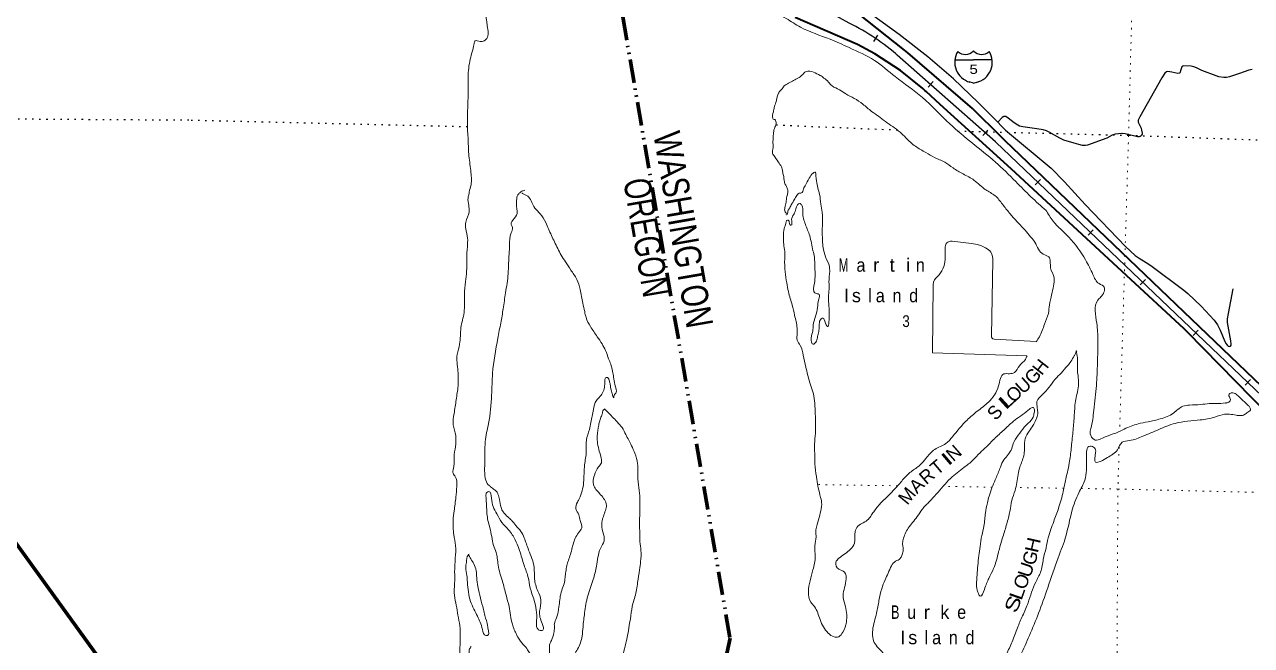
# Model space of a CAD drawing. Header units: feet. Extents: x -481249 to -254670, y -730376 to -544252.
# Drawn here: x -470630 to -452376, y -569404 to -560171 of the extents above; entities that cross this region are included whole.
import ezdxf
from ezdxf.enums import TextEntityAlignment as Align

# ---------------------------------------------------------------- set-up
doc = ezdxf.new("R2010")
doc.units = ezdxf.units.FT
doc.header["$LTSCALE"] = 70
doc.linetypes.add('DASH_DOUBLE_DOT', pattern=[9.2, 5, -1.2, 0.3, -1.2, 0.3, -1.2])
doc.linetypes.add('DOTTED', pattern=[1.5, 0.3, -1.2])
for name, color, linetype, lineweight in [('10', 7, 'DASH_DOUBLE_DOT', 70), ('15', 7, 'Continuous', 25), ('18', 7, 'Continuous', 35), ('20', 7, 'Continuous', 70), ('29', 7, 'Continuous', 25), ('34', 7, 'Continuous', 25), ('39', 7, 'Continuous', 13), ('41', 7, 'Continuous', 13), ('42', 7, 'Continuous', 13), ('6', 7, 'DOTTED', 25), ('7', 7, 'DOTTED', 13)]:
    doc.layers.add(name, color=color, linetype=linetype, lineweight=lineweight)

msp = doc.modelspace()

# ---------------------------------------------------------------- linework, layer by layer
at = {"layer": '10'}
msp.add_lwpolyline([(-470341.54, -544406.46), (-467799.69, -551364.01), (-461950.68, -558788.59), (-460132.63, -569296.21), (-461608.06, -576413.53), (-458381.12, -586771.64), (-456539.12, -590330.45)], dxfattribs=at)
at = {"layer": '15'}
for p, q in [((-456513.99, -560565.9), (-456511.09, -560562.99)), ((-456507.92, -560565.37), (-456511.35, -560562.99)), ((-456786.7, -560697.37), (-456510.29, -560697.37)), ((-456510.29, -561042.95), (-456574.18, -561024.99)), ((-456510.82, -561043.21), (-456447.19, -561024.47))]:
    msp.add_line(p, q, dxfattribs=at)
msp.add_lwpolyline([(-456234.93, -560697.37), (-456510.82, -560697.37), (-456510.29, -560697.37)], dxfattribs=at)
for centre, radius, start, end in [((-456484.07, -560732.47), 306.13, 148.44447, 254.43374), ((-456632.67, -560449.87), 165.66, 227.34247, 315.81189), ((-456388.98, -560449.87), 165.66, 224.18824, 312.69464), ((-456537.58, -560732.47), 306.13, 283.08089, 31.62485)]:
    msp.add_arc(centre, radius, start, end, dxfattribs=at)
at = {"layer": '18'}
for points in [[(-448978.33, -568656.92), (-456046, -561897.04), (-456067.36, -561876.61), (-456095.75, -561848.13), (-456525.51, -561417.05), (-457487.03, -560593.25), (-457512.03, -560573.49), (-457537.03, -560553.64), (-458759.72, -559582.84), (-458908.35, -559484.57), (-459269.87, -559205.76), (-459600.26, -558890.68), (-459895.91, -558542.79), (-460763.58, -557362.21), (-460781.95, -557337.21), (-460799.14, -557312.21), (-461031.76, -556993.61), (-461049.33, -556969.55), (-461065.93, -556943.61), (-463714.08, -552807.67)], [(-449969.65, -568170.8), (-453325.91, -564745.03), (-453361.78, -564708.41), (-453375.4, -564695.82), (-455950.65, -562314.68), (-457008.85, -561360.88), (-457215.99, -561165.95), (-457233.19, -561149.76), (-457265.99, -561123.18), (-457595.43, -560856.19), (-457979.14, -560606.8), (-458237, -560469.08), (-459165.65, -560063.91)]]:
    msp.add_lwpolyline(points, dxfattribs=at)
at = {"layer": '20'}
msp.add_lwpolyline([(-472327.76, -565715.45), (-468094.18, -571566.23)], dxfattribs=at)
at = {"layer": '29'}
for p, q in [((-456036.36, -561742.45), (-455357.1, -562305.4)), ((-454287.04, -561795.05), (-454299.76, -561791.82)), ((-452789.54, -564838.51), (-452768.73, -564887.2))]:
    msp.add_line(p, q, dxfattribs=at)
for points in [[(-456150.61, -561623.42), (-456440.37, -561329.39), (-456810.08, -560980.75), (-457192.53, -560649.12), (-457617.48, -560317.5), (-458424.88, -559730.77), (-458743.59, -559488.42), (-458773.34, -559448.03), (-458794.59, -559397.01), (-458800.96, -559326.85), (-458794.58, -559258.83), (-458771.22, -559214.18), (-458735.09, -559156.79), (-458709.6, -559105.77), (-458705.35, -559054.75), (-458718.21, -558906.33)], [(-452366.22, -560838.32), (-452415.09, -560851.08), (-452555.32, -560897.85), (-452704.05, -560948.87), (-452746.55, -560957.37), (-452789.04, -560957.38), (-452859.16, -560946.74), (-452899.53, -560936.12), (-453112, -560855.34), (-453192.74, -560812.82), (-453230.99, -560797.93), (-453273.48, -560791.56), (-453379.72, -560783.06), (-453396.72, -560789.43), (-453409.47, -560800.06), (-453426.47, -560846.83), (-453443.46, -560893.6), (-453468.96, -560897.85), (-453558.2, -560880.85), (-453621.94, -560868.09), (-453641.06, -560872.33), (-453664.44, -560893.6), (-453711.18, -560965.88), (-454038.39, -561544.11), (-454060.68, -561590.86), (-454062.81, -561602.56), (-454062.81, -561611.06), (-454059.64, -561620.64), (-454017.14, -561709.92), (-454009.69, -561743.92), (-454003.31, -561784.31), (-454004.39, -561803.46), (-454009.69, -561815.14), (-454016.06, -561824.7), (-454034.14, -561837.47), (-454046.87, -561841.71), (-454058.56, -561842.77), (-454072.39, -561841.72), (-454255.11, -561794.95)], [(-454255.11, -561794.95), (-454307.14, -561792.83), (-454351.76, -561794.96), (-454404.88, -561803.46), (-454447.37, -561818.34), (-454528.11, -561858.73), (-454817.08, -561967.15), (-454846.83, -561971.4), (-454889.32, -561969.27), (-454944.56, -561956.52), (-455014.68, -561937.39), (-455165.54, -561890.62), (-455227.15, -561860.86), (-455386.51, -561769.45), (-455424.75, -561752.44), (-455473.62, -561737.56), (-455569.24, -561720.55), (-455779.59, -561692.92), (-455826.33, -561682.29), (-455853.95, -561669.53), (-455907.07, -561631.27), (-455996.31, -561563.24), (-456032.43, -561537.73), (-456062.18, -561539.86), (-456085.55, -561552.61), (-456150.61, -561623.42)], [(-456036.36, -561742.45), (-456100.42, -561678.03), (-456150.61, -561623.42)], [(-455357.1, -562305.4), (-455158.14, -562511.4), (-454852.18, -562847.28), (-454248.76, -563472.27), (-454104.28, -563604.07), (-454046.91, -563646.57), (-453942.8, -563710.36), (-453870.56, -563754.99), (-453384, -564118.5), (-453322.38, -564169.53), (-453122.65, -564356.61), (-452931.43, -564564.94), (-452880.43, -564635.08), (-452842.19, -564713.74), (-452769.95, -564883.81), (-452754.01, -564918.87), (-452731.7, -564943.33), (-452720.01, -564951.82), (-452701.95, -564956.08), (-452687.08, -564951.82), (-452676.46, -564939.08), (-452675.39, -564925.24), (-452680.71, -564875.31), (-452731.7, -564603.2), (-452731.7, -564547.92), (-452718.96, -564467.15), (-452646.72, -564101.51)]]:
    msp.add_lwpolyline(points, dxfattribs=at)
at = {"layer": '34'}
for p, q in [((-457938.21, -560331.08), (-458000.7, -560422.34)), ((-457112.4, -561019.61), (-457185.58, -561102.56)), ((-456299.87, -561739.85), (-456373.04, -561822.8)), ((-455515.26, -562473.5), (-455591.59, -562553.55)), ((-454731.18, -563224.6), (-454807.5, -563304.65)), ((-453953.31, -563962.55), (-454029.64, -564042.61)), ((-453169.23, -564713.65), (-453245.55, -564793.71)), ((-452391.36, -565451.6), (-452467.69, -565531.66))]:
    msp.add_line(p, q, dxfattribs=at)
msp.add_lwpolyline([(-449324.14, -568454.71), (-456176.79, -561921.88), (-456182.36, -561916.32), (-457646.01, -560625.19), (-457665.62, -560608.03), (-457707.94, -560572.01), (-457750.67, -560536.86), (-457794.38, -560502.29), (-457838.65, -560468.87), (-457883.2, -560436.02), (-457928.73, -560403.74), (-457974.41, -560372.47), (-458020.77, -560341.92), (-458067.97, -560312.38), (-458115.18, -560283.54), (-458163.07, -560255.43), (-458211.81, -560228.33), (-458260.55, -560201.94), (-458309.7, -560176.4), (-458359.71, -560151.86), (-460000.17, -559242.96)], dxfattribs=at)
at = {"layer": '39'}
for p, q in [((-456913.24, -561577.44), (-456912.19, -561580.08)), ((-456931.68, -563663.45), (-456932.68, -563498.83)), ((-456830.52, -563389.9), (-456542.35, -563426.27)), ((-456225.74, -563672.65), (-456244.07, -564802.17)), ((-456205.5, -564849.5), (-455578.31, -564882.42)), ((-452755.76, -565808.42), (-452753.36, -565807.22)), ((-452706.03, -565786.65), (-452705.32, -565786.53))]:
    msp.add_line(p, q, dxfattribs=at)
msp.add_lwpolyline([(-455717.98, -565098.99), (-457119.02, -565054.65), (-457111.04, -564035.42)], dxfattribs=at)
for centre, radius, start, end in [((-456841.2, -563482.25), 92.97, 83.40236, 190.27164), ((-456601.91, -563992.76), 569.61, 58.78335, 83.99846), ((-456402.92, -563655.39), 178.02, 354.43583, 57.27782), ((-457330.78, -563636.5), 400, 315.09123, 356.13744), ((-456967.44, -564038.16), 143.63, 123.86704, 178.90516), ((-456203.21, -564808.24), 41.3, 171.54121, 266.81932)]:
    msp.add_arc(centre, radius, start, end, dxfattribs=at)
for points in [[(-465138.89, -556779.97), (-465032.84, -556945.21), (-464957.92, -557073.55), (-464867.08, -557206.29), (-464772.06, -557411.4), (-464715.78, -557563.36), (-464631.56, -557720.02), (-464588.54, -557841.54), (-464544.37, -558075.49), (-464505.74, -558291.24), (-464458.75, -558493.15), (-464406.38, -558640.99), (-464280.02, -558874.99), (-464200.74, -558989.38), (-464126.43, -559141.78), (-464067.59, -559271.72), (-464007.79, -559363.54), (-463921.66, -559524.27), (-463899.49, -559677.38), (-463881.75, -559768.16), (-463784.68, -559971.31), (-463755.98, -560104.51), (-463746.15, -560191.07), (-463730.77, -560295.84), (-463752.89, -560377.59), (-463850.31, -560425.34), (-463926.18, -560413.41), (-463941.27, -560455.19), (-464006.08, -560718.54), (-464025.52, -560852.54), (-464029.72, -561097.33), (-464033.57, -561328.08), (-464039.75, -561492.53), (-464026.38, -561992.69), (-464020.91, -562093.19), (-463991.16, -562342.85), (-463981.84, -562449.47), (-463986.54, -562555.74), (-464013.33, -562663.47), (-464018.25, -562699.48), (-464022.77, -562719.44)], [(-460055.89, -559453.35), (-459922.45, -559620.06), (-459785.07, -559764.3), (-459579.01, -559915.42), (-459297.38, -560080.27), (-459084.44, -560210.78), (-458644.83, -560389.37), (-458363.21, -560513.01), (-457985.42, -560705.34), (-457676.32, -560945.75), (-457271.05, -561254.86), (-456865.79, -561646.38), (-456185.77, -562216.5), (-455883.53, -562505), (-455656.86, -562731.67), (-455430.19, -562937.74)], [(-459290.89, -562980.05), (-459314.37, -562957.38), (-459316.8, -562895.1), (-459300.69, -562813.2), (-459288.48, -562727.19), (-459275.09, -562673.32), (-459275.97, -562629.14), (-459292.78, -562580.54), (-459317.75, -562537.77), (-459335.14, -562432.95), (-459349.54, -562368.36), (-459361.93, -562303.81), (-459402.27, -562234.56), (-459467.98, -562138.57), (-459502.72, -562085.51), (-459490.56, -562001.51), (-459494.89, -561935.16), (-459493.36, -561874.98), (-459489.48, -561800.8), (-459473.32, -561716.9), (-459447.4, -561643.27), (-459450.59, -561611.08), (-459467.96, -561584.55), (-459477.97, -561584.3), (-459497.55, -561565.74), (-459489.09, -561469.6), (-459475.4, -561403.7), (-459453.53, -561331.98), (-459416.12, -561200.43), (-459409.75, -561186.54), (-459370.47, -561139.34), (-459326.93, -561082.22), (-459261.81, -561043.7), (-459188.63, -561003.37), (-459117.5, -560965), (-459068.46, -560928.08), (-459000.82, -560869.55), (-458890.85, -560880.32), (-458793.82, -560926.91), (-458736.69, -560966.47), (-458670.06, -561026.35), (-458613.39, -561083.97), (-458504.59, -561140.88), (-458411.92, -561201.41), (-458287.35, -561268.75), (-458157.23, -561354.3), (-458027.66, -561461.91), (-457925.28, -561534.73), (-457823, -561611.55), (-457604.57, -561771.57), (-457518.46, -561854.01), (-457375.39, -561982.03), (-457219.38, -562074.25), (-457092.95, -562147.66), (-456940.34, -562215.71), (-456816.28, -562303.11), (-456664.22, -562393.22), (-456504.2, -562485.54), (-456329.43, -562628.4), (-456191.35, -562716.16), (-456080.32, -562843.38), (-455975.41, -562974.47), (-455870.24, -563095.53), (-455764.82, -563206.56), (-455685.08, -563302.89), (-455599.49, -563405.4), (-455544.09, -563513.17), (-455473.76, -563585.18), (-455392.59, -563625.34), (-455364.62, -563786.63), (-455312.34, -563938.48), (-455321.46, -564060.7), (-455348.75, -564188.49), (-455380.67, -564340.25), (-455397.89, -564466.29), (-455454.05, -564625.47), (-455531, -564814.25), (-455578.46, -564888.25)], [(-458802.36, -564582.05), (-458751.11, -564537.16), (-458727.84, -564567.86), (-458709.23, -564624.53), (-458680.15, -564663.39), (-458662.39, -564595.58), (-458659.14, -564467.2), (-458662.4, -564358.72), (-458669, -564224.06), (-458659.99, -564105.85), (-458661.3, -563999.43), (-458651.22, -563839.1), (-458655.5, -563770.74), (-458711.98, -563626.81), (-458748.53, -563487.39), (-458756.72, -563414.92), (-458760.86, -563262.26), (-458759.66, -563135.83), (-458763.29, -562963.11), (-458784.23, -562840.14), (-458800.7, -562699.21), (-458828.2, -562598.16), (-458847.69, -562497.31), (-458854.43, -562446.96), (-458857.06, -562392.69), (-458862.51, -562370.47), (-458872.48, -562368.22), (-458898.87, -562381.61), (-458954.84, -562454.49), (-459017.89, -562569.34), (-459045.56, -562632.88), (-459058.44, -562666.69), (-459082.74, -562676.12), (-459104.87, -562679.58), (-459148.16, -562726.67), (-459187.95, -562793.93), (-459215.11, -562837.41), (-459244.68, -562896.9), (-459272.05, -562948.4), (-459293.4, -563000.06), (-459299.36, -562997.91)], [(-464024.72, -562717.38), (-464031.64, -562753.34), (-464022.22, -562855.95), (-464014.85, -562960.51), (-464064.69, -563107.81), (-464065.28, -563210.17), (-464038.7, -563347.34), (-464041.9, -563473.72), (-464050.64, -563660.18), (-464053.17, -563838.77), (-464069.21, -563996.95), (-464083.96, -564183.27), (-464090.83, -564454.08), (-464136.59, -564677.76), (-464156.87, -564924.16), (-464192.79, -565075.82), (-464182.97, -565320.96), (-464180.66, -565545.84), (-464207.89, -565749.91), (-464239.17, -565955.88), (-464251.41, -566122.19), (-464215.47, -566285.68), (-464219.59, -566448.17), (-464239.58, -566604.24), (-464252.38, -566792.61), (-464259.36, -566830.58), (-464226.63, -566883.59), (-464200.5, -567038.8), (-464212.58, -567199.09), (-464237.8, -567403.21), (-464253.39, -567543.33), (-464242.75, -567756.38), (-464216.83, -567919.62), (-464221.51, -568104.18), (-464230.76, -568310.7), (-464231.03, -568479.31), (-464235.66, -568661.86), (-464207.22, -568805.09), (-464182.94, -568954.24), (-464152.81, -569109.56), (-464149.78, -569306.35), (-464158.1, -569555.06), (-464206.05, -569865), (-464228.4, -570035.06), (-464273.2, -570220.63), (-464314.57, -570350.07), (-464357.99, -570481.47), (-464367.61, -570623.75), (-464351.18, -570844.97), (-464396.38, -571046.58), (-464398.07, -571271.36), (-464402.81, -571457.93), (-464392.18, -571670.97), (-464392.7, -571849.61), (-464397.43, -572036.17), (-464399.81, -572208.75), (-464408.65, -572399.22), (-464408.51, -572551.78), (-464411.24, -572738.4), (-464415.11, -572890.86), (-464413.12, -573049.49), (-464414.88, -573197.99), (-464413.09, -573364.64), (-464437.76, -573546.69), (-464379.92, -573558.17), (-464351.66, -573392.27), (-464320.46, -573268.59), (-464304.54, -573036.14), (-464334.01, -572854.74), (-464303.19, -572666.82), (-464301.83, -572534.37), (-464299, -572343.75), (-464301.26, -572116.86), (-464261.25, -571883), (-464246.73, -571626.42), (-464194.07, -571447.08), (-464188.4, -571302.69), (-464178.98, -571168.43), (-464181.38, -571025.85), (-464188.8, -570923.29), (-464179.48, -570793.05), (-464186.48, -570752.73), (-464194.71, -570682.27), (-464138.28, -570591.34), (-464082.57, -570528.49), (-463990.97, -570394.28), (-463940.2, -570289.16), (-463920.91, -570161.17), (-463908.66, -570073.15), (-463915.42, -569944.51), (-463911.63, -569874.35), (-463912.47, -569828.16), (-463933.86, -569723.25), (-463980, -569645.82), (-464006.01, -569564.87), (-464013.58, -569468.33), (-463986.27, -569418.83)], [(-463736.31, -567546.2), (-463749.84, -567447.5), (-463755.47, -567353.02), (-463757.84, -567288.73), (-463765.11, -567180.15), (-463753.82, -567130.25), (-463723.42, -567116.95), (-463683.8, -567214.29), (-463656.9, -567339.42), (-463603.51, -567447.14), (-463526.59, -567575.52), (-463429.13, -567684.34), (-463328.73, -567835.39), (-463275.85, -567963.18), (-463205.33, -568185.74), (-463173.61, -568278.87), (-463147.45, -568353.8), (-463124.16, -568462.77), (-463080.46, -568636.49), (-463046.85, -568733.69), (-463016.3, -568872.95), (-463012.41, -569035.65), (-463001.24, -569148.34), (-462971.91, -569177.17), (-462917.72, -569174.51), (-462929.35, -569079.87), (-462966.68, -568892.26), (-462946.59, -568732.17), (-462993.2, -568594.51), (-463042.71, -568412.62), (-463048.45, -568243.86), (-463130.08, -567984.88), (-463197.61, -567802.53), (-463245.35, -567709), (-463321.28, -567620.79), (-463385.45, -567542.91), (-463440.32, -567493.37), (-463508.55, -567417.39), (-463540.97, -567352.35), (-463566.02, -567233.29), (-463586.12, -567156.51), (-463607.13, -567115.84), (-463638.52, -567088.96), (-463668.01, -567066.15), (-463695.49, -567043.38), (-463730.84, -567014.39), (-463774.47, -566916.95), (-463784.62, -566764.14), (-463780.83, -566535.4), (-463776.7, -566372.91), (-463727.82, -566105.15), (-463680.97, -565680.76), (-463666.77, -565357.93), (-463587.38, -564836), (-463545.57, -564610.21), (-463508.08, -564396.36), (-463474.03, -564160.35), (-463434.75, -563876.29), (-463428.72, -563717.86), (-463413.94, -563451.25), (-463391.23, -563267.14), (-463371.17, -563187.35), (-463390.08, -563142.72), (-463343.72, -563053.54), (-463299.16, -562956.29), (-463311.35, -562883.73), (-463311.57, -562813.46), (-463305.99, -562751.38), (-463288.69, -562701.62), (-463261.89, -562672.18), (-463233.28, -562650.82), (-463184.8, -562635.97)], [(-463231.94, -562676.95), (-463220.07, -562683.26), (-463142.97, -562725.33), (-463094.52, -562790.78), (-463037.17, -562900.61), (-462959.13, -562984.85), (-462876.25, -563115.39), (-462834.57, -563210.78), (-462745.26, -563403.7), (-462645.98, -563598.89), (-462582.37, -563698.83), (-462503.29, -563821.25), (-462414.61, -563959.96), (-462364.29, -564109.76), (-462323.41, -564315.53), (-462296.46, -564438.65), (-462274.72, -564529.52), (-462211.87, -564659.56), (-462109.52, -564812.66), (-462038.1, -564920.83), (-461986.4, -565016.47), (-461939.53, -565144.1), (-461909.47, -565223.14), (-461882.01, -565326.2), (-461866.22, -565414.91), (-461846.94, -565523.79), (-461832.12, -565650.62), (-461863.49, -565702.03), (-461863.89, -565718.08), (-461899.56, -565622.84), (-461917, -565520.03), (-461927.9, -565475.6), (-461958.57, -565420.64), (-461978.55, -565418.13), (-461997.86, -565467.83), (-461999.74, -565542.06), (-462022.01, -565629.82), (-462065.86, -565698.99), (-462121.57, -565761.83), (-462165.09, -565897.24), (-462205.99, -566086.92), (-462226.76, -566194.8), (-462270.75, -566348.27), (-462273.02, -566516.83), (-462298.19, -566718.94), (-462312.87, -566981.53), (-462377.12, -567222.82), (-462404.43, -567272.32), (-462427.06, -567374.13), (-462383.12, -567459.53), (-462365.33, -567548.3), (-462340.04, -567657.33), (-462360.93, -567690.93), (-462415, -567767.87), (-462481.73, -567948.87), (-462508.36, -568050.58), (-462538.7, -568140.15), (-462560.61, -568213.88), (-462577.08, -568309.82), (-462587.18, -568391.87), (-462601.59, -568485.85), (-462638.19, -568585.31), (-462663.07, -568697.1), (-462675.89, -568807.18), (-462687.63, -568875.14), (-462714.72, -568994.9), (-462747.01, -569082.42), (-462746.38, -569136.63), (-462754.48, -569218.73), (-462789.33, -569328.26), (-462819.1, -569395.77), (-462817.44, -569488.15), (-462819.27, -569560.37), (-462816.13, -569594.57), (-462809.03, -569630.88), (-462803.68, -569657.11), (-462811.85, -569662.93), (-462844.76, -569696.23), (-462874.91, -569699.49), (-462910.46, -569678.53), (-462947.76, -569647.49), (-463018.7, -569599.55), (-463116.77, -569514.8), (-463155.26, -569451.61), (-463229.29, -569367.47), (-463308.42, -569247.06), (-463372.56, -569088.89), (-463421.98, -568824.69), (-463465.73, -568652.97), (-463520.63, -568446.86), (-463584.74, -568208.39), (-463596.17, -568105.73), (-463612.06, -568021.03), (-463653.48, -567915.61), (-463680.22, -567784.47), (-463707.01, -567655.33), (-463736.31, -567546.2)], [(-457775.67, -567173.05), (-457878.43, -567272.86), (-457985.95, -567402.66), (-458027.59, -567463.85), (-458075.29, -567526.9), (-458150.79, -567579.21), (-458232.29, -567631.37), (-458272.38, -567710.67), (-458282.72, -567881.03), (-458339.19, -567973.97), (-458425.06, -568040.08), (-458512.98, -568108.14), (-458560.63, -568169.18), (-458517.05, -568268.62), (-458431.98, -568312.9), (-458409.3, -568445.95), (-458451.51, -568687.79), (-458416.91, -568825.15), (-458402.73, -569056.35), (-458456.68, -569207.56), (-458516.5, -569274.31), (-458584.71, -569276.63), (-458673.48, -569220.21), (-458794.69, -569020.47), (-458877.95, -568825.69), (-458932.36, -568758.09), (-458942.34, -568440.68), (-458900.16, -568279.14), (-458865.02, -568079.28), (-458873.12, -567924.51), (-458853.59, -567786.49), (-458857.97, -567722.15), (-458828.06, -567570.34), (-458790.55, -567434.77), (-458769.26, -567306.84), (-458786.64, -567202.02), (-458821.14, -567060.65), (-458842.03, -566935.67), (-458867.49, -566754.37), (-458874.42, -566553.47), (-458873.64, -566364.8), (-458861.87, -566216.55), (-458865.47, -565963.53), (-458873.42, -565802.75), (-458891.89, -565661.77), (-458930.95, -565542.37), (-458949.56, -565485.7), (-459006.11, -565265.49), (-459045.75, -565089.86), (-459088.11, -564942.27), (-459134.2, -564862.83), (-459133.66, -564762.48), (-459135.73, -564686.15), (-459172.91, -564492.51), (-459209.21, -564343.06), (-459266.27, -564142.91), (-459291.06, -564013.83), (-459314.88, -563846.62), (-459320.06, -563655.8), (-459319.21, -563543.41), (-459334.54, -563436.63), (-459336.01, -563336.23), (-459335.97, -563255.94), (-459326.48, -563197.96), (-459309.24, -563150.22), (-459277.36, -563078.75), (-459261.43, -563083.16), (-459244.93, -563143.79), (-459227.21, -563156.28), (-459216.86, -563064.2), (-459180.77, -562984.81), (-459154.85, -562911.18), (-459096.67, -562830.33), (-459065.28, -562857.21), (-459051.95, -562963.93), (-459012.41, -563143.57), (-458948.53, -563311.78), (-458900.04, -563533.79), (-458878.45, -563630.68), (-458872.25, -563781.39), (-458867.7, -563918), (-458885.28, -564058.08), (-458890.76, -564116.15), (-458869.9, -564162.84), (-458808.31, -564184.45), (-458814.15, -564256.57), (-458831.32, -564380.6), (-458862.63, -564508.29), (-458896.08, -564641.94), (-458902.18, -564724.09), (-458925.01, -564833.93), (-458895.25, -564925), (-458858.43, -564895.81), (-458834.61, -564826.14), (-458816.8, -564756.33), (-458808.71, -564674.23), (-458802.36, -564582.05)], [(-455434.93, -562929.34), (-455326, -563095.38), (-455092.5, -563331.43), (-454844.43, -563672.12), (-454735.09, -563888.46), (-454642.65, -564022.24), (-454565.13, -564075.48), (-454570.2, -564149.73), (-454617.38, -564221.41), (-454662.21, -564269.03), (-454677.12, -564612.3), (-454660.61, -564863.58), (-454667.46, -565204.94), (-454682.2, -565536.16), (-454721.56, -565905.21), (-454763.54, -566175.82), (-454774.74, -566258.02), (-454717.74, -566343.12), (-454550.57, -566303.14), (-454395.19, -566244.92), (-454267.9, -566186.33), (-454062.07, -566108.69), (-453915.11, -566078.48), (-453731.83, -566034.68), (-453535.92, -565948.87), (-453398, -565848.25), (-453295.37, -565829.51), (-453130.66, -565821.62), (-453006.01, -565807.19), (-452901.63, -565806.55), (-452762.99, -565796.31), (-452732.68, -565791.17)], [(-454983.06, -565022.63), (-454972.46, -565079.1), (-454962.58, -565163.66), (-454965.84, -565292.05), (-454956.42, -565394.66), (-454947.45, -565515.32), (-454989.36, -565745.12), (-455011.24, -565975.42), (-455029.01, -566201.8), (-455055.2, -566444.04), (-455080.78, -566662.2), (-455137.68, -566929.76), (-455176.41, -567113.47), (-455244.82, -567360.67), (-455318.02, -567559.58), (-455359.08, -567676.99), (-455400.4, -567804.42), (-455432.21, -567952.17), (-455472.64, -568123.8), (-455513.53, -568313.47), (-455585.46, -568462.23), (-455647.42, -568613.24), (-455699.46, -568768.51), (-455780.52, -568961.2), (-455857.27, -569141.95), (-455936.68, -569348.73), (-456019.58, -569535.36), (-456090.52, -569724.28), (-456176.4, -569948.97), (-456252.69, -570111.67), (-456300.32, -570250.99), (-456394.79, -570419.26), (-456476.25, -570627.99), (-456541.18, -570817.07), (-456625.28, -570971.54), (-456700.5, -571092.11), (-456746.35, -571161.23), (-456857.9, -571212.64), (-456946.34, -571222.48), (-457021.68, -571268.77), (-457092.43, -571371.39), (-457151.22, -571476.31), (-457297.89, -571569), (-457405.33, -571616.5), (-457482.78, -571666.76), (-457548.45, -571727.35), (-457630.01, -571781.52), (-457721.47, -571831.43), (-457820.7, -571871.11), (-457910.51, -571935.11), (-457981.54, -571969.47), (-458032.08, -571986.27), (-458026.73, -572012.5), (-457943.21, -572038.67), (-457887.68, -572062.14), (-457900.87, -572107.98), (-457961.32, -572120.52), (-458067.54, -572119.88), (-458135.65, -572118.18), (-458227.74, -572113.87), (-458297.39, -572094.07), (-458334.64, -572061.02), (-458331.11, -572000.89), (-458281.25, -571931.88), (-458255.25, -571775.95), (-458175.38, -571551.12), (-458131.25, -571391.63), (-458087.59, -571171.91), (-458039.21, -570924.21), (-458004.07, -570724.36), (-457967.29, -570538.59), (-457950.44, -570348.31), (-457941.27, -570224.09), (-457918.56, -570039.98), (-457913.98, -569859.43), (-457893.51, -569763.59), (-457853.21, -569676.28), (-457851.5, -569529.78), (-457903.9, -569462.23), (-457975.99, -569380.14), (-458010.91, -569176.53), (-457952.36, -568923.06), (-457917.53, -568735.24), (-457877, -568559.6), (-457827.56, -568428.35), (-457780.95, -568329.15), (-457732.03, -568217.96), (-457670.2, -568151.25), (-457603.08, -568112.78), (-457577.87, -568067.24), (-457558.16, -568001.49), (-457565.58, -567898.93), (-457557.79, -567828.87), (-457483.41, -567662.11), (-457348.72, -567488.82), (-457273.81, -567380.29), (-457164.59, -567262.58)], [(-455714.85, -565097.61), (-455739.96, -565150.28), (-455826.54, -565244.47), (-455903.25, -565344.93), (-455975.88, -565363.19), (-456058.16, -565367.16), (-456138.76, -565541.8), (-456289.25, -565784.94), (-456455.07, -565921.32), (-456606.71, -566052.02), (-456823.45, -566299.54), (-456924.26, -566401.41), (-457084.8, -566487.73), (-457220.57, -566624.85), (-457305.14, -566719.1), (-457440, -566820.11), (-457565.4, -566943.44), (-457683.04, -567077.01), (-457775.67, -567173.05)], [(-457164.59, -567262.58), (-457065.69, -567156.65), (-456853.2, -566919.06), (-456654.67, -566757.41), (-456519.61, -566648.37), (-456414.6, -566538.58), (-456318.16, -566450.66), (-456217.31, -566346.78), (-456077.73, -566217.78), (-455938.16, -566088.78), (-455842.03, -566012.9), (-455733.87, -565937.31), (-455682.67, -565894.42), (-455619.86, -565867.89), (-455606.3, -565886.29), (-455607.72, -565942.46), (-455625.43, -566008.26), (-455695.83, -566096.84), (-455755.5, -566157.58), (-455844.74, -566277.8), (-455920.06, -566402.38), (-455952.55, -566497.92), (-456073.11, -566667.54), (-456122.18, -566784.75), (-456188.3, -566941.68), (-456278.65, -567184.32), (-456305.23, -567284.02), (-456333.08, -567433.88), (-456356.15, -567632.03), (-456387.71, -567769.75), (-456413.91, -567933.7), (-456431.35, -568067.75), (-456447.13, -568215.9), (-456458.6, -568352.11), (-456466.33, -568498.46), (-456447.14, -568611.35), (-456410.56, -568670.47), (-456349.92, -568571.62), (-456283.6, -568406.66), (-456211.77, -568261.92), (-456137.2, -568008.85), (-456112.88, -567919.13), (-456073.46, -567787.63), (-456016.49, -567596.34), (-455969.69, -567410.83), (-455939.43, -567244.98), (-455893.65, -567099.58), (-455866.61, -566981.83), (-455847.48, -566859.86), (-455822.75, -566754.08), (-455764.23, -566580.91), (-455753.83, -566486.82), (-455751.74, -566404.57), (-455741.9, -566332.55), (-455684.91, -566219.56), (-455624.53, -566130.73), (-455582.43, -566051.49), (-455563.13, -566001.79), (-455556.05, -565959.81), (-455558.83, -565911.57), (-455561.98, -565877.36), (-455565.01, -565839.15), (-455569.75, -565788.85), (-455567.39, -565774.85), (-455486.67, -565674.49), (-455389.73, -565566.51), (-455294.48, -565446.44), (-455203.79, -565348.34), (-455113.01, -565246.22), (-455061.25, -565181.27), (-455013.04, -565098.17), (-454992.04, -565060.55), (-454979.1, -565024.74), (-454975.25, -565030.86)], [(-452734.33, -565797.71), (-452711.97, -565786.53), (-452692.81, -565764.63), (-452695.55, -565723.58), (-452711.97, -565690.74), (-452709.24, -565668.85), (-452676.39, -565649.69), (-452632.61, -565652.43), (-452575.14, -565693.48), (-452479.35, -565781.05), (-452419.14, -565838.53), (-452394.51, -565874.1), (-452391.77, -565904.21), (-452416.4, -565926.1), (-452468.4, -565964.41)], [(-462004.38, -565883.19), (-461963.39, -565926.37), (-461885.14, -566002.59), (-461812.96, -566080.67), (-461740.93, -566164.77), (-461683.43, -566268.58), (-461597.41, -566433.32), (-461550.18, -566546.91), (-461509.93, -566698.46), (-461505.71, -566927.41), (-461484.05, -567100.58), (-461473.89, -567253.39), (-461476.67, -567442.01), (-461480.29, -567584.44), (-461476.19, -567739.11), (-461473.29, -567861.63), (-461458.57, -567992.47), (-461464.69, -568154.91), (-461479.87, -568278.99), (-461508.69, -568466.96), (-461548.19, -568680.76), (-461578.78, -568780.36), (-461609.45, -568962.26), (-461640.17, -569146.17), (-461663.77, -569286.1), (-461704.15, -569455.71), (-461733.45, -569583.45), (-461775.12, -569724.93), (-461827.24, -569803.92), (-461893.48, -569886.58), (-461959.51, -569961.21), (-462028.26, -570063.88), (-462081.87, -570122.76), (-462098.86, -570160.47), (-462108.91, -570240.52), (-462088.69, -570391.57), (-462079.12, -570488.16), (-462075.02, -570642.83), (-462079.01, -570721.02), (-462107.49, -570816.66), (-462159.51, -570891.64), (-462242.98, -570863.46), (-462322.34, -570831.37), (-462395.95, -570809.46), (-462390.26, -570743.36), (-462446.17, -570655.65), (-462511.63, -570549.63), (-462505.42, -570304.89), (-462536.64, -570113.42), (-462577.35, -569979.92), (-462611.63, -569908.8), (-462687.04, -569878.82), (-462760.64, -569856.91), (-462855.58, -569806.36), (-462893.86, -569735.15), (-462892.59, -569685), (-462858.63, -569689.86), (-462802.29, -569681.23), (-462766.76, -569623.9), (-462685.26, -569571.74), (-462589.57, -569592.19), (-462536.68, -569719.98), (-462508.06, -569776.9), (-462451.29, -569830.5), (-462394.59, -569807.83), (-462427.85, -569696.6), (-462467.88, -569615.3), (-462403.82, -569460.33), (-462334.78, -569267.34), (-462321.25, -569129.17), (-462297.93, -568920.99), (-462249.35, -568665.27), (-462169.02, -568422.38), (-462119.97, -568226.88), (-462098.53, -568092.92), (-462063.12, -567961.32), (-462006.13, -567848.33), (-462026.81, -567715.33), (-462041.17, -567570.44), (-461986.67, -567397.16), (-461972.61, -567317.22), (-462058.89, -567162.51), (-462157.74, -567029.57), (-462170.24, -566969.03), (-462151.77, -566873.14), (-462090.42, -566746.2), (-462046.83, -566687.07), (-462049.15, -566620.77), (-462078.56, -566515.66), (-462103.75, -566402.62), (-462108.91, -566290.08), (-462086.71, -566126.03), (-462073.07, -566062.14), (-462047.3, -565994.53), (-462034.41, -565960.73), (-462029.8, -565936.75)], [(-462029.8, -565936.75), (-462014.81, -565898.99), (-461986.56, -565891.66)], [(-452580.98, -565983.49), (-452775.44, -565966.88), (-452920.53, -566007.15), (-453137.93, -566050.5), (-453511.99, -566101.84), (-453756.16, -566193.04), (-453992.41, -566292.38), (-454190.05, -566358.08), (-454300.8, -566382.74), (-454368.62, -566494.32), (-454516.77, -566608.88), (-454623.99, -566667.73), (-454694.43, -566680.87), (-454694.38, -566536.25), (-454709.44, -566465.75), (-454777.3, -566438.75), (-454831.99, -566614.79), (-454856.79, -566947.88), (-454943.72, -567133.54), (-455047.94, -567405.33), (-455133.34, -567765.75), (-455252.52, -568101.62), (-455407.38, -568547.49), (-455543.21, -568925.33), (-455680.39, -569256.95), (-455813.07, -569554.48), (-455996.87, -569917.63), (-456087.93, -570111.26), (-456223.05, -570438.89), (-456309.49, -570731), (-456401.15, -571011.68)], [(-452586.41, -565985.44), (-452545.33, -565985.44), (-452495.6, -565978.95), (-452467.49, -565963.82)], [(-464025.63, -568046.84), (-463991.3, -568115.94), (-463945.11, -568191.37), (-463911.59, -568292.57), (-463902.12, -568393.17), (-463885.5, -568528.08), (-463845.8, -568701.7), (-463803.91, -568867.35), (-463782.16, -568958.22), (-463739.85, -569107.82), (-463729.77, -569184.35), (-463725.18, -569240.67), (-463765.7, -569257.73), (-463817.5, -569166.1), (-463892.69, -568969.52), (-463944.13, -568863.85), (-463995.31, -568748.15), (-464025.85, -568608.89), (-464042.22, -568463.95), (-464049.64, -568361.39), (-464066.77, -568246.54), (-464056.83, -568170.51), (-464031.99, -568060.73), (-464013.56, -568045.13)]]:
    msp.add_spline(points, degree=3, dxfattribs=at)
at = {"layer": '6'}
for p, q in [((-457642.04, -561742.86), (-459455.74, -561668.31)), ((-454204.21, -561821.83), (-456731.18, -561761.12))]:
    msp.add_line(p, q, dxfattribs=at)
for points in [[(-464037.6, -561694.15), (-468185.43, -561595.35), (-471123.45, -561576.22), (-475277.49, -561530.76), (-477843.9, -561417.24)], [(-448931.35, -562011.64), (-454204.21, -561821.83), (-454183.91, -561809.84)]]:
    msp.add_lwpolyline(points, dxfattribs=at)
at = {"layer": '7'}
for p, q in [((-454204.21, -561821.83), (-454337.35, -566218.45)), ((-454344.47, -566453.36), (-454363.37, -567077.67)), ((-457640.68, -567029.71), (-458829.63, -567012.31)), ((-456231.34, -567050.33), (-456966.47, -567039.58)), ((-455166.38, -567065.93), (-455882.63, -567055.44)), ((-454363.37, -567077.67), (-454913.97, -567069.62))]:
    msp.add_line(p, q, dxfattribs=at)
for points in [[(-453793.01, -544736.91), (-453788.38, -545992.9), (-453982.02, -551255.32), (-454068.84, -556652.89), (-454204.21, -561821.83)], [(-454795.85, -587345.91), (-454710.3, -582965.11), (-454662.85, -580304.57), (-454498.56, -575171.89), (-454388.8, -572346.29), (-454363.37, -567077.67)], [(-446084.54, -567270.16), (-449092.94, -567205.19), (-454363.37, -567077.67)]]:
    msp.add_lwpolyline(points, dxfattribs=at)

# ---------------------------------------------------------------- texts
at = {"layer": '10'}
for s, width, p in [('WASHINGTON', 0.8, (-461276.98, -561802.49)), ('OREGON', 0.75, (-461723.65, -562492.83))]:
    msp.add_text(s, height=400, rotation=279.816, dxfattribs=dict(at, width=width)).set_placement(p)
at = {"layer": '15', "width": 1.2}
msp.add_text(' 5 ', height=140, dxfattribs=at).set_placement((-456508.98, -560905.48), align=Align.CENTER)
at = {"layer": '41'}
for s, rotation, p in [('H', 51.769, (-455496.29, -565399.02)), ('G', 47.408, (-455625.97, -565540.42)), ('U', 42.196, (-455775.16, -565675.68)), ('O', 42.336, (-455917.08, -565804.89)), ('S', 48.32, (-456179.88, -566070.58)), ('N', 41.083, (-456811.85, -566680.28)), ('R', 40.422, (-457214.73, -567022.41)), ('T', 40.307, (-457049.43, -566881.62)), ('A', 44.716, (-457351.71, -567156.8)), ('M', 50.658, (-457495.07, -567327.62)), ('G', 73.761, (-455601.46, -568225.94))]:
    msp.add_text(s, height=200, rotation=rotation, dxfattribs=at).set_placement(p)
for s, rotation, width, p in [('L', 42.453, 2, (-456040.1, -565917.43)), ('I', 40.242, 1.65, (-456891.04, -566747.29)), ('H', 77.384, 1.15, (-455555.44, -568039.28)), ('U', 71.539, 1.1, (-455670.09, -568410.08)), ('O', 68.048, 1.05, (-455744.85, -568589.59)), ('L', 70.89, 1.25, (-455798.98, -568747.24)), ('S', 67.147, 1.35, (-455879.59, -568938.64))]:
    msp.add_text(s, height=200, rotation=rotation, dxfattribs=dict(at, width=width)).set_placement(p)
at = {"layer": '42'}
for s, width, p in [('M', 0.65, (-458516.94, -563846.58)), ('a', 0.9, (-458252.77, -563846.58)), ('n', 0.9, (-457369.29, -563846.58)), ('a', 0.9, (-457965.27, -564300.58)), ('n', 0.9, (-457716.84, -564300.58)), ('d', 0.9, (-457468.41, -564300.58)), ('B', 0.7, (-457737.95, -569008.24)), ('u', 0.9, (-457498.97, -569008.24)), ('e', 0.9, (-456753.69, -569008.24)), ('a', 0.9, (-457127.27, -569386.21)), ('n', 0.9, (-456878.84, -569386.21)), ('d', 0.9, (-456630.41, -569386.21))]:
    msp.add_text(s, height=200, dxfattribs=dict(at, width=width)).set_placement(p)
for s, p in [('r', (-458004.34, -563846.58)), ('t', (-457759.06, -563846.58)), ('i', (-457513.78, -563846.58)), ('I', (-458436.53, -564300.58)), ('s', (-458320.39, -564300.58)), ('l', (-458081.41, -564300.58)), ('k', (-457005.26, -569008.24)), ('r', (-457250.54, -569008.24)), ('I', (-457598.53, -569386.21)), ('s', (-457482.39, -569386.21)), ('l', (-457243.41, -569386.21))]:
    msp.add_text(s, height=200, dxfattribs=at).set_placement(p)
at = {"layer": '7', "width": 0.85}
msp.add_text('3', height=175, dxfattribs=at).set_placement((-457570.2, -564669.02))

doc.saveas('drawing.dxf')
